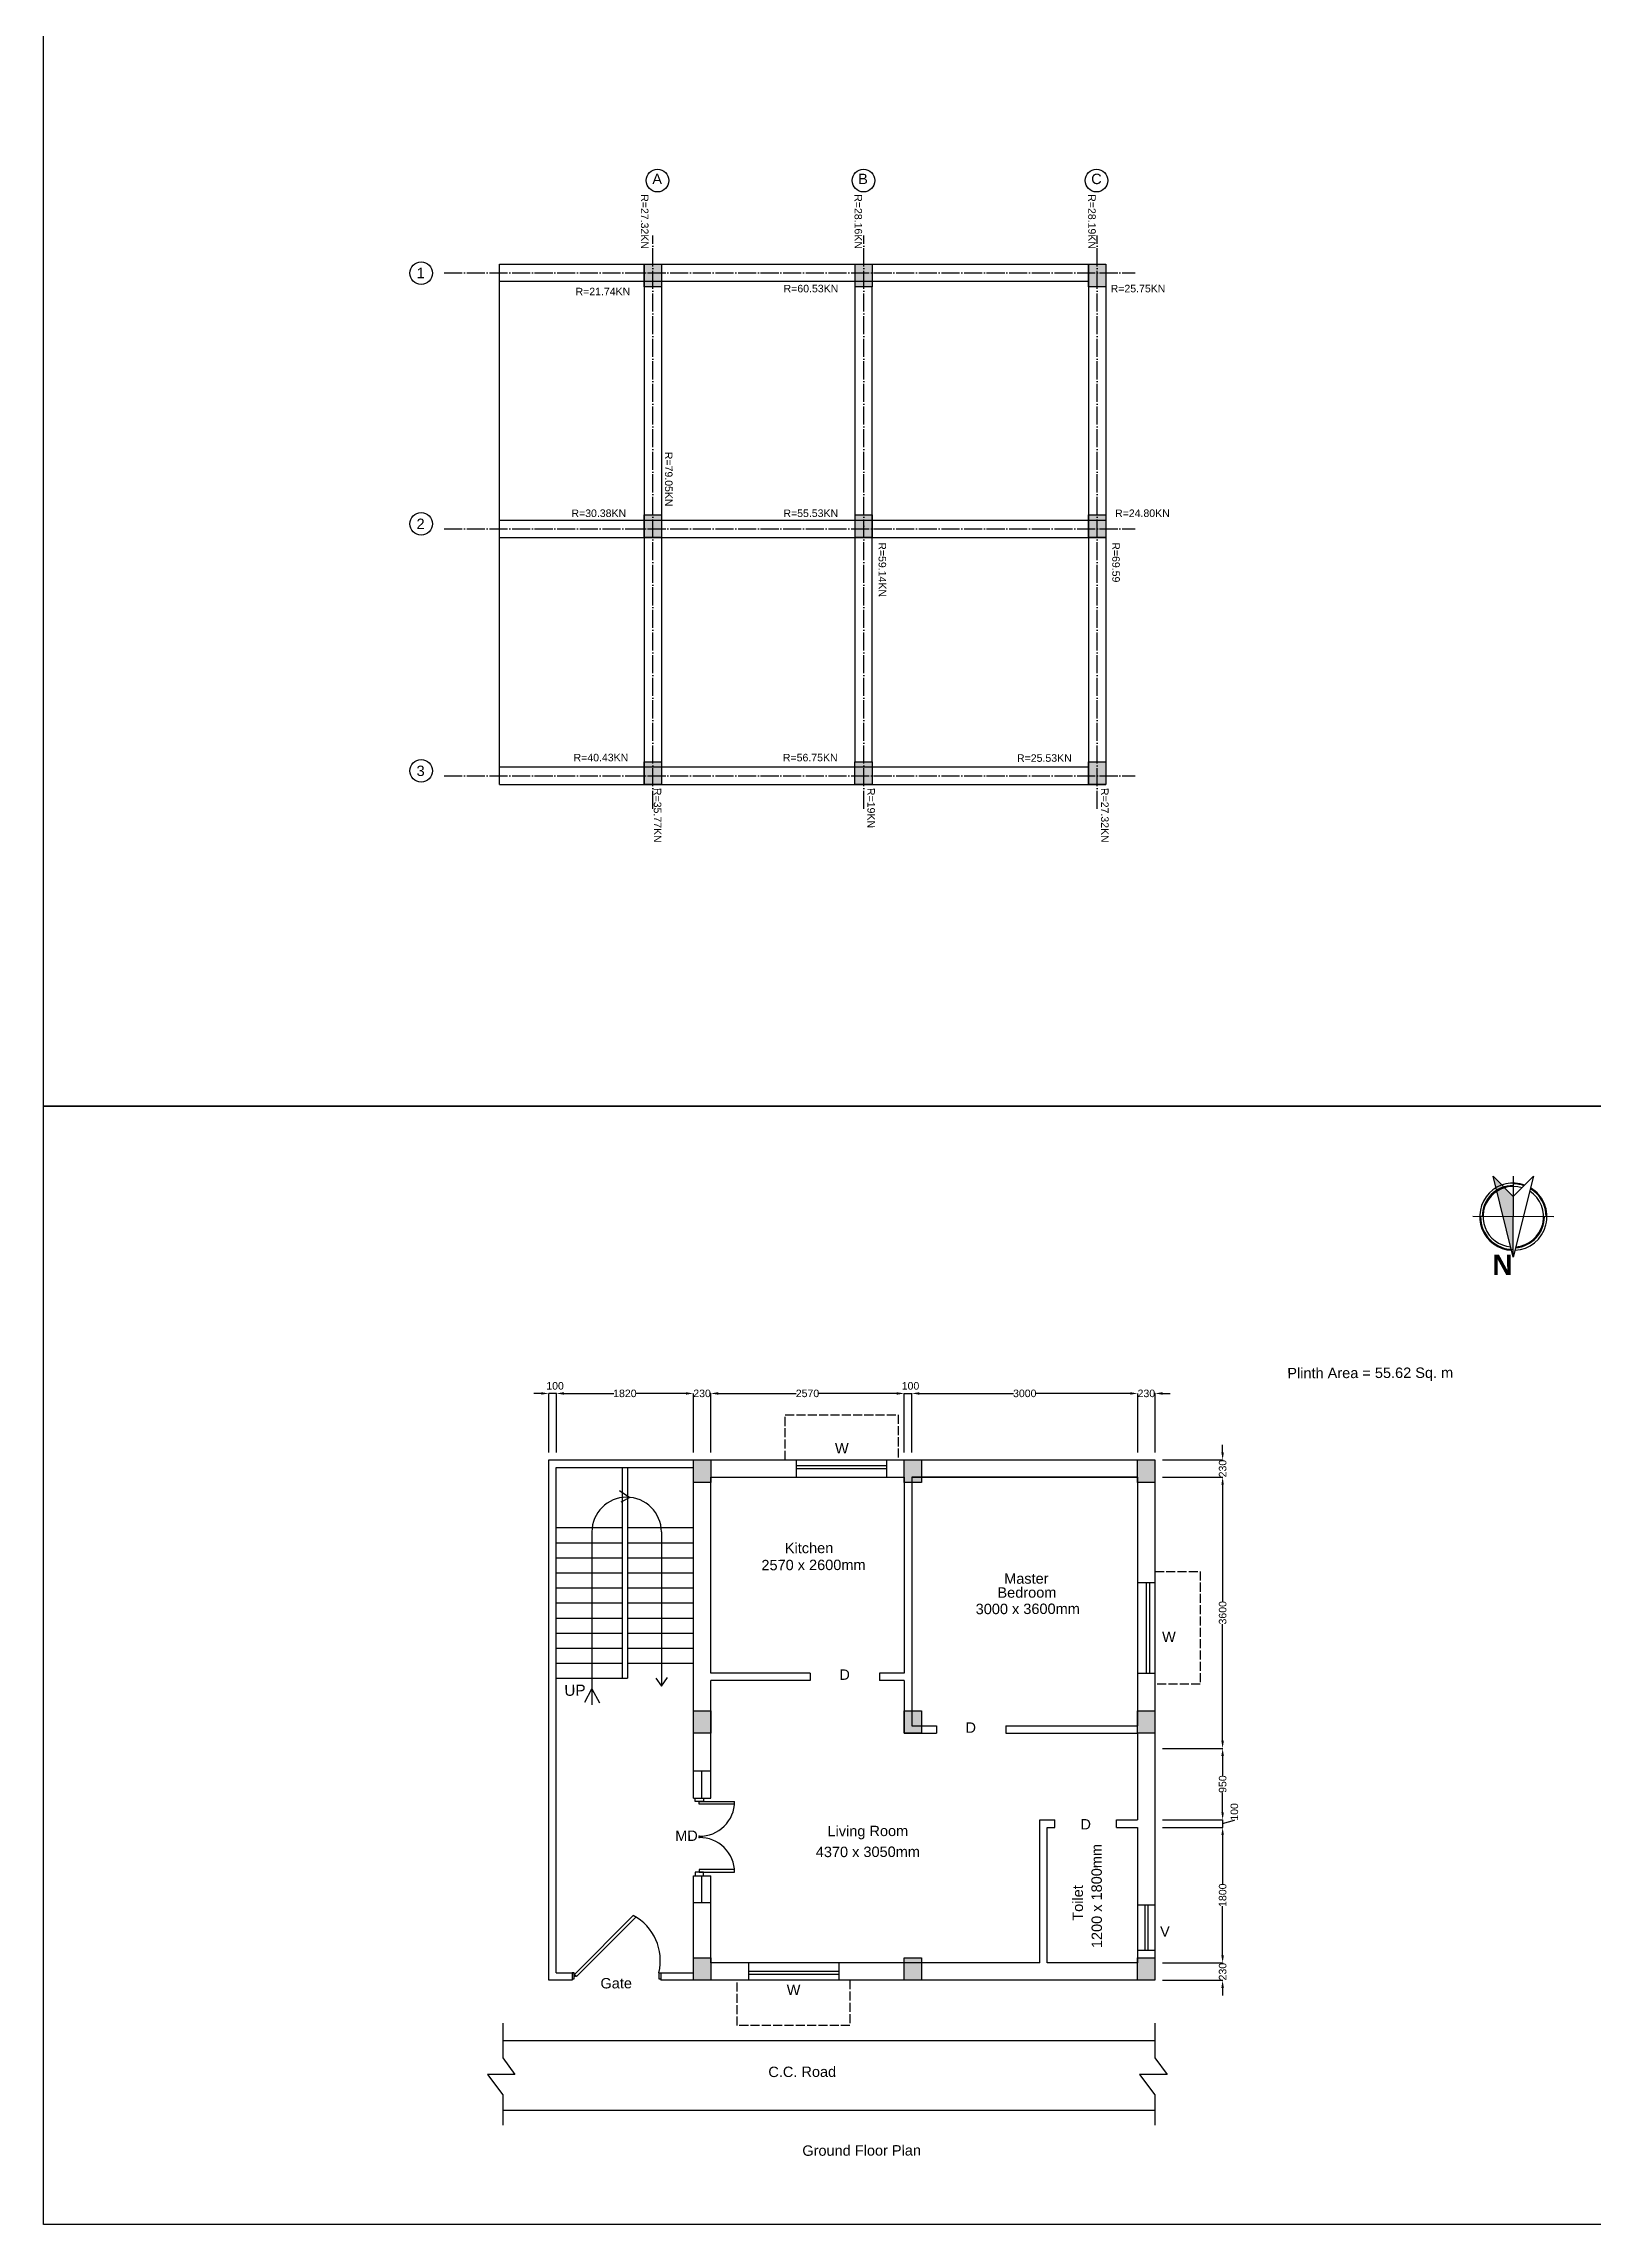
# Model space of a CAD drawing. Header units: millimetres. Extents: x 0 to 454357, y 0 to 194260.
# Drawn here: x 55785 to 76365, y 120010 to 148968 of the extents above; entities that cross this region are included whole.
import ezdxf

# ---------------------------------------------------------------- set-up
doc = ezdxf.new("R2010")
doc.units = ezdxf.units.MM
doc.linetypes.add('ACAD_ISO02W100', pattern=[15, 12, -3])
doc.linetypes.add('ACAD_ISO04W100', pattern=[30, 24, -3, 0, -3])
doc.layers.add('C-C', color=160, linetype='Continuous')
doc.layers.add('Column', color=7, linetype='Continuous', true_color=0xe60000)
doc.styles.add('SANSSERIFBOLD', font='SASB____.pfb', dxfattribs={"height": 0.3})
doc.styles.get("Standard").update_dxf_attribs({"font": 'arial.ttf'})
doc.dimstyles.new('ISO-25', dxfattribs={"dimtxt": 100, "dimasz": 100, "dimexe": 1.25, "dimexo": 100, "dimgap": 1, "dimtad": 0, "dimdec": 0, "dimtxsty": 'Standard', "dimcen": 2.5, "dimadec": 0, "dimazin": 0, "dimtfac": 1, "dimtdec": 0, "dimtmove": 0, "dimatfit": 3, "dimfxl": 1, "dimarcsym": 0})

# ---------------------------------------------------------------- blocks, each defined once
blk = doc.blocks.new('*D103')
at = {"color": 0, "lineweight": -2, "transparency": 16777216}
for p, q in [((62594, 130261), (62594, 131045)), ((62694, 131044), (63358, 131044)), ((64314, 131044), (63649, 131044)), ((64414, 130261), (64414, 131045))]:
    blk.add_line(p, q, dxfattribs=at)
at = {"color": 0, "transparency": 16777216}
for points in [[(62694, 131060), (62694, 131027), (62594, 131044)], [(64314, 131060), (64314, 131027), (64414, 131044)]]:
    blk.add_solid(points, dxfattribs=at)
at = {"layer": 'Defpoints', "color": 0, "transparency": 16777216}
for p in [(64414, 131044), (62594, 130161), (64414, 130161)]:
    blk.add_point(p, dxfattribs=at)
at = {"color": 0, "transparency": 16777216, "insert": (63504, 131044), "char_height": 100, "attachment_point": 5}
blk.add_mtext('1820', dxfattribs=at)
blk = doc.blocks.new('*D104')
at = {"color": 0, "lineweight": -2, "transparency": 16777216}
for p, q in [((64314, 131044), (64214, 131044)), ((64414, 130261), (64414, 131045)), ((64414, 131044), (64416, 131044)), ((64644, 131044), (64641, 131044)), ((64644, 130261), (64644, 131045)), ((64744, 131044), (64844, 131044))]:
    blk.add_line(p, q, dxfattribs=at)
at = {"color": 0, "transparency": 16777216}
for points in [[(64314, 131060), (64314, 131027), (64414, 131044)], [(64744, 131060), (64744, 131027), (64644, 131044)]]:
    blk.add_solid(points, dxfattribs=at)
at = {"layer": 'Defpoints', "color": 0, "transparency": 16777216}
for p in [(64644, 131044), (64414, 130161), (64644, 130161)]:
    blk.add_point(p, dxfattribs=at)
at = {"color": 0, "transparency": 16777216, "insert": (64529, 131044), "char_height": 100, "attachment_point": 5}
blk.add_mtext('230', dxfattribs=at)
blk = doc.blocks.new('*D105')
at = {"color": 0, "lineweight": -2, "transparency": 16777216}
for p, q in [((64644, 130261), (64644, 131045)), ((64744, 131044), (65778, 131044)), ((67114, 131044), (66080, 131044)), ((67214, 130261), (67214, 131045))]:
    blk.add_line(p, q, dxfattribs=at)
at = {"color": 0, "transparency": 16777216}
for points in [[(64744, 131060), (64744, 131027), (64644, 131044)], [(67114, 131060), (67114, 131027), (67214, 131044)]]:
    blk.add_solid(points, dxfattribs=at)
at = {"layer": 'Defpoints', "color": 0, "transparency": 16777216}
for p in [(67214, 131044), (64644, 130161), (67214, 130161)]:
    blk.add_point(p, dxfattribs=at)
at = {"color": 0, "transparency": 16777216, "insert": (65929, 131044), "char_height": 100, "attachment_point": 5}
blk.add_mtext('2570', dxfattribs=at)
blk = doc.blocks.new('*D106')
at = {"color": 0, "lineweight": -2, "transparency": 16777216}
for p, q in [((67114, 131044), (67014, 131044)), ((67214, 130261), (67214, 131045)), ((67214, 131044), (67314, 131044)), ((67314, 130261), (67314, 131045)), ((67414, 131044), (67514, 131044))]:
    blk.add_line(p, q, dxfattribs=at)
at = {"color": 0, "transparency": 16777216}
for points in [[(67114, 131060), (67114, 131027), (67214, 131044)], [(67414, 131060), (67414, 131027), (67314, 131044)]]:
    blk.add_solid(points, dxfattribs=at)
at = {"layer": 'Defpoints', "color": 0, "transparency": 16777216}
for p in [(67314, 131044), (67214, 130161), (67314, 130161)]:
    blk.add_point(p, dxfattribs=at)
at = {"color": 0, "transparency": 16777216, "insert": (67297, 131144), "char_height": 100, "attachment_point": 5}
blk.add_mtext('100', dxfattribs=at)
blk = doc.blocks.new('*D107')
at = {"color": 0, "lineweight": -2, "transparency": 16777216}
for p, q in [((67314, 130261), (67314, 131045)), ((67414, 131044), (68663, 131044)), ((70214, 131044), (68964, 131044)), ((70314, 130261), (70314, 131045))]:
    blk.add_line(p, q, dxfattribs=at)
at = {"color": 0, "transparency": 16777216}
for points in [[(67414, 131060), (67414, 131027), (67314, 131044)], [(70214, 131060), (70214, 131027), (70314, 131044)]]:
    blk.add_solid(points, dxfattribs=at)
at = {"layer": 'Defpoints', "color": 0, "transparency": 16777216}
for p in [(70314, 131044), (67314, 130161), (70314, 130161)]:
    blk.add_point(p, dxfattribs=at)
at = {"color": 0, "transparency": 16777216, "insert": (68814, 131044), "char_height": 100, "attachment_point": 5}
blk.add_mtext('3000', dxfattribs=at)
blk = doc.blocks.new('*D108')
at = {"color": 0, "lineweight": -2, "transparency": 16777216}
for p, q in [((70214, 131044), (70114, 131044)), ((70314, 130261), (70314, 131045)), ((70314, 131044), (70316, 131044)), ((70544, 131044), (70541, 131044)), ((70544, 130261), (70544, 131045)), ((70644, 131044), (70744, 131044))]:
    blk.add_line(p, q, dxfattribs=at)
at = {"color": 0, "transparency": 16777216}
for points in [[(70214, 131060), (70214, 131027), (70314, 131044)], [(70644, 131060), (70644, 131027), (70544, 131044)]]:
    blk.add_solid(points, dxfattribs=at)
at = {"layer": 'Defpoints', "color": 0, "transparency": 16777216}
for p in [(70544, 131044), (70314, 130161), (70544, 130161)]:
    blk.add_point(p, dxfattribs=at)
at = {"color": 0, "transparency": 16777216, "insert": (70429, 131044), "char_height": 100, "attachment_point": 5}
blk.add_mtext('230', dxfattribs=at)
blk = doc.blocks.new('*D98')
at = {"color": 0, "lineweight": -2, "transparency": 16777216}
for p, q in [((71442, 130261), (71442, 130361)), ((70644, 130161), (71443, 130161)), ((71442, 130161), (71442, 130159)), ((70644, 129931), (71443, 129931)), ((71442, 129931), (71442, 129934)), ((71442, 129831), (71442, 129731))]:
    blk.add_line(p, q, dxfattribs=at)
at = {"color": 0, "transparency": 16777216}
for points in [[(71425, 130261), (71458, 130261), (71442, 130161)], [(71425, 129831), (71458, 129831), (71442, 129931)]]:
    blk.add_solid(points, dxfattribs=at)
at = {"layer": 'Defpoints', "color": 0, "transparency": 16777216}
for p in [(70544, 130161), (70544, 129931), (71442, 129931)]:
    blk.add_point(p, dxfattribs=at)
at = {"color": 0, "transparency": 16777216, "insert": (71442, 130046), "char_height": 100, "attachment_point": 5, "rotation": 90}
blk.add_mtext('230', dxfattribs=at)
blk = doc.blocks.new('*D99')
at = {"color": 0, "lineweight": -2, "transparency": 16777216}
for p, q in [((70644, 129931), (71443, 129931)), ((71442, 129831), (71442, 128282)), ((71442, 126431), (71442, 127981)), ((70644, 126331), (71443, 126331))]:
    blk.add_line(p, q, dxfattribs=at)
at = {"color": 0, "transparency": 16777216}
for points in [[(71425, 129831), (71458, 129831), (71442, 129931)], [(71425, 126431), (71458, 126431), (71442, 126331)]]:
    blk.add_solid(points, dxfattribs=at)
at = {"layer": 'Defpoints', "color": 0, "transparency": 16777216}
for p in [(70544, 129931), (70544, 126331), (71442, 126331)]:
    blk.add_point(p, dxfattribs=at)
at = {"color": 0, "transparency": 16777216, "insert": (71442, 128131), "char_height": 100, "attachment_point": 5, "rotation": 90}
blk.add_mtext('3600', dxfattribs=at)
blk = doc.blocks.new('*D100')
at = {"color": 0, "lineweight": -2, "transparency": 16777216}
for p, q in [((70644, 126331), (71443, 126331)), ((71442, 126231), (71442, 125968)), ((71442, 125481), (71442, 125745)), ((70644, 125381), (71443, 125381))]:
    blk.add_line(p, q, dxfattribs=at)
at = {"color": 0, "transparency": 16777216}
for points in [[(71425, 126231), (71458, 126231), (71442, 126331)], [(71425, 125481), (71458, 125481), (71442, 125381)]]:
    blk.add_solid(points, dxfattribs=at)
at = {"layer": 'Defpoints', "color": 0, "transparency": 16777216}
for p in [(70544, 126331), (70544, 125381), (71442, 125381)]:
    blk.add_point(p, dxfattribs=at)
at = {"color": 0, "transparency": 16777216, "insert": (71442, 125856), "char_height": 100, "attachment_point": 5, "rotation": 90}
blk.add_mtext('950', dxfattribs=at)
blk = doc.blocks.new('*D101')
at = {"color": 0, "lineweight": -2, "transparency": 16777216}
for p, q in [((71442, 125481), (71442, 125581)), ((70644, 125381), (71443, 125381)), ((70644, 125281), (71443, 125281)), ((71442, 125381), (71442, 125281)), ((71442, 125381), (71442, 125281)), ((71442, 125331), (71598, 125378)), ((71442, 125181), (71442, 125081)), ((71598, 125378), (71598, 125380))]:
    blk.add_line(p, q, dxfattribs=at)
at = {"color": 0, "transparency": 16777216}
for points in [[(71425, 125481), (71458, 125481), (71442, 125381)], [(71425, 125181), (71458, 125181), (71442, 125281)]]:
    blk.add_solid(points, dxfattribs=at)
at = {"layer": 'Defpoints', "color": 0, "transparency": 16777216}
for p in [(70544, 125381), (70544, 125281), (71442, 125281)]:
    blk.add_point(p, dxfattribs=at)
at = {"color": 0, "transparency": 16777216, "insert": (71598, 125487), "char_height": 100, "attachment_point": 5, "rotation": 90}
blk.add_mtext('100', dxfattribs=at)
blk = doc.blocks.new('*D102')
at = {"color": 0, "lineweight": -2, "transparency": 16777216}
for p, q in [((70644, 125281), (71443, 125281)), ((71442, 125181), (71442, 124527)), ((71442, 123581), (71442, 124236)), ((70644, 123481), (71443, 123481))]:
    blk.add_line(p, q, dxfattribs=at)
at = {"color": 0, "transparency": 16777216}
for points in [[(71425, 125181), (71458, 125181), (71442, 125281)], [(71425, 123581), (71458, 123581), (71442, 123481)]]:
    blk.add_solid(points, dxfattribs=at)
at = {"layer": 'Defpoints', "color": 0, "transparency": 16777216}
for p in [(70544, 125281), (70544, 123481), (71442, 123481)]:
    blk.add_point(p, dxfattribs=at)
at = {"color": 0, "transparency": 16777216, "insert": (71442, 124381), "char_height": 100, "attachment_point": 5, "rotation": 90}
blk.add_mtext('1800', dxfattribs=at)
blk = doc.blocks.new('*D109')
at = {"color": 0, "lineweight": -2, "transparency": 16777216}
for p, q in [((71442, 123581), (71442, 123681)), ((70644, 123481), (71443, 123481)), ((71442, 123481), (71442, 123479)), ((70644, 123251), (71443, 123251)), ((71442, 123251), (71442, 123254)), ((71442, 123151), (71442, 123051))]:
    blk.add_line(p, q, dxfattribs=at)
at = {"color": 0, "transparency": 16777216}
for points in [[(71425, 123581), (71458, 123581), (71442, 123481)], [(71425, 123151), (71458, 123151), (71442, 123251)]]:
    blk.add_solid(points, dxfattribs=at)
at = {"layer": 'Defpoints', "color": 0, "transparency": 16777216}
for p in [(70544, 123481), (70544, 123251), (71442, 123251)]:
    blk.add_point(p, dxfattribs=at)
at = {"color": 0, "transparency": 16777216, "insert": (71442, 123366), "char_height": 100, "attachment_point": 5, "rotation": 90}
blk.add_mtext('230', dxfattribs=at)
blk = doc.blocks.new('*D110')
at = {"color": 0, "lineweight": -2, "transparency": 16777216}
for p, q in [((62394, 131044), (62294, 131044)), ((62494, 130261), (62494, 131045)), ((62594, 131044), (62494, 131044)), ((62594, 130261), (62594, 131045)), ((62694, 131044), (62794, 131044))]:
    blk.add_line(p, q, dxfattribs=at)
at = {"color": 0, "transparency": 16777216}
for points in [[(62394, 131060), (62394, 131027), (62494, 131044)], [(62694, 131060), (62694, 131027), (62594, 131044)]]:
    blk.add_solid(points, dxfattribs=at)
at = {"layer": 'Defpoints', "color": 0, "transparency": 16777216}
for p in [(62494, 131044), (62494, 130161), (62594, 130161)]:
    blk.add_point(p, dxfattribs=at)
at = {"color": 0, "transparency": 16777216, "insert": (62577, 131144), "char_height": 100, "attachment_point": 5}
blk.add_mtext('100', dxfattribs=at)

msp = doc.modelspace()

# ---------------------------------------------------------------- hatches: boundary and pattern name
h = msp.add_hatch(color=256)
h.dxf.hatch_style = 1
h.paths.add_polyline_path([(64643.5, 130161.4), (64413.5, 130161.4), (64413.5, 129861.4), (64643.5, 129861.4)])
h.paths.add_polyline_path([(67443.5, 130161.4), (67213.5, 130161.4), (67213.5, 129861.4), (67313.5, 129861.4), (67313.5, 129931.4), (67443.5, 129931.4)])
h.paths.add_polyline_path([(70543.5, 130161.4), (70313.5, 130161.4), (70313.5, 129861.4), (70543.5, 129861.4)])
h.paths.add_polyline_path([(70543.5, 126831.4), (70313.5, 126831.4), (70313.5, 126531.4), (70543.5, 126531.4)])
h.paths.add_polyline_path([(70543.5, 123551.4), (70313.5, 123551.4), (70313.5, 123251.4), (70543.5, 123251.4)])
h.paths.add_polyline_path([(67443.1, 123551.4), (67213.1, 123551.4), (67213.1, 123481.4), (67443.1, 123481.4)])
h.paths.add_polyline_path([(67443.1, 123481.4), (67213.1, 123481.4), (67213.1, 123251.4), (67443.1, 123251.4)])
h.paths.add_polyline_path([(64643.5, 123551.4), (64413.5, 123551.4), (64413.5, 123251.4), (64643.5, 123251.4)])
h.paths.add_polyline_path([(64643.5, 126831.4), (64413.5, 126831.4), (64413.5, 126531.4), (64643.5, 126531.4)])
h.paths.add_polyline_path([(67443.5, 126831.4), (67313.5, 126831.4), (67313.5, 126631.4), (67443.5, 126631.4)], flags=17)
h.paths.add_polyline_path([(67443.5, 126631.4), (67313.5, 126631.4), (67313.5, 126831.4), (67213.5, 126831.4), (67213.5, 126531.4), (67443.5, 126531.4)])
h.paths.add_polyline_path([(67443.5, 129931.4), (67313.5, 129931.4), (67313.5, 129861.4), (67443.5, 129861.4)], flags=17)
at = {"layer": 'C-C'}
h = msp.add_hatch(color=0, dxfattribs=at)
h.dxf.hatch_style = 1
h.paths.add_polyline_path([(63875, 146040), (63760, 146040), (63760, 145925), (63875, 145925)])
h.paths.add_polyline_path([(63990, 146040), (63875, 146040), (63875, 145925), (63990, 145925)])
h.paths.add_polyline_path([(63990, 145925), (63875, 145925), (63875, 145740), (63990, 145740)])
h.paths.add_polyline_path([(63875, 145925), (63760, 145925), (63760, 145740), (63875, 145740)])
h.paths.add_polyline_path([(66790, 146040), (66675.2, 146040), (66675.2, 145925), (66790, 145925)])
h.paths.add_polyline_path([(66675.2, 146040), (66560, 146040), (66560, 145925), (66675.2, 145925)])
h.paths.add_polyline_path([(66675.2, 145925), (66560, 145925), (66560, 145740), (66675.2, 145740)])
h.paths.add_polyline_path([(66790, 145925), (66675.2, 145925), (66675.2, 145740), (66790, 145740)])
h.paths.add_polyline_path([(69890, 145925), (69775, 145925), (69775, 145740), (69890, 145740)])
h.paths.add_polyline_path([(69890, 146040), (69775, 146040), (69775, 145925), (69890, 145925)])
h.paths.add_polyline_path([(69775, 146040), (69660, 146040), (69660, 145925), (69775, 145925)])
h.paths.add_polyline_path([(69775, 145925), (69660, 145925), (69660, 145740), (69775, 145740)])
h.paths.add_polyline_path([(63875, 142710), (63760, 142710), (63760, 142525), (63875, 142525)])
h.paths.add_polyline_path([(63875, 142525), (63760, 142525), (63760, 142410), (63875, 142410)])
h.paths.add_polyline_path([(63990, 142525), (63875, 142525), (63875, 142410), (63990, 142410)])
h.paths.add_polyline_path([(63990, 142710), (63875, 142710), (63875, 142525), (63990, 142525)])
h.paths.add_polyline_path([(66675.2, 142710), (66560, 142710), (66560, 142525), (66675.2, 142525)])
h.paths.add_polyline_path([(66675.2, 142525), (66560, 142525), (66560, 142410), (66675.2, 142410)])
h.paths.add_polyline_path([(66790, 142525), (66675.2, 142525), (66675.2, 142410), (66790, 142410)])
h.paths.add_polyline_path([(66790, 142710), (66675.2, 142710), (66675.2, 142525), (66790, 142525)])
h.paths.add_polyline_path([(69890, 142525), (69775, 142525), (69775, 142410), (69890, 142410)])
h.paths.add_polyline_path([(69775, 142525), (69660, 142525), (69660, 142410), (69775, 142410)])
h.paths.add_polyline_path([(69775, 142710), (69660, 142710), (69660, 142525), (69775, 142525)])
h.paths.add_polyline_path([(69890, 142710), (69775, 142710), (69775, 142525), (69890, 142525)])
h.paths.add_polyline_path([(69890, 139245), (69775, 139245), (69775, 139130), (69890, 139130)])
h.paths.add_polyline_path([(69890, 139430), (69775, 139430), (69775, 139245), (69890, 139245)])
h.paths.add_polyline_path([(69775, 139245), (69660, 139245), (69660, 139130), (69775, 139130)])
h.paths.add_polyline_path([(69775, 139430), (69660, 139430), (69660, 139245), (69775, 139245)])
h.paths.add_polyline_path([(66789.5, 139245), (66675.2, 139245), (66675.2, 139130), (66789.5, 139130)])
h.paths.add_polyline_path([(66675.2, 139245), (66559.5, 139245), (66559.5, 139130), (66675.2, 139130)])
h.paths.add_polyline_path([(66675.2, 139430), (66559.5, 139430), (66559.5, 139245), (66675.2, 139245)])
h.paths.add_polyline_path([(66789.5, 139430), (66675.2, 139430), (66675.2, 139245), (66789.5, 139245)])
h.paths.add_polyline_path([(63875, 139245), (63760, 139245), (63760, 139130), (63875, 139130)])
h.paths.add_polyline_path([(63875, 139430), (63760, 139430), (63760, 139245), (63875, 139245)])
h.paths.add_polyline_path([(63990, 139430), (63875, 139430), (63875, 139245), (63990, 139245)])
h.paths.add_polyline_path([(63990, 139245), (63875, 139245), (63875, 139130), (63990, 139130)])

# ---------------------------------------------------------------- linework, layer by layer
for p, q in [((61840, 139130), (61840, 146040)), ((61840, 146040), (69890, 146040)), ((63760, 146040), (63760, 139130)), ((63990, 146040), (63990, 139130)), ((69660, 146040), (69660, 139130)), ((69890, 146040), (69890, 139130)), ((69660, 145810), (61840, 145810)), ((66560, 139430), (66560, 145740)), ((66790, 139430), (66790, 145740)), ((69660, 139360), (61840, 139360)), ((61840, 139130), (69890, 139130)), ((75301.3, 132854.9), (75034.3, 133927.2)), ((75034.3, 133927.2), (75302, 133658.9)), ((75301.3, 132854.9), (75302.3, 133926.9)), ((75570.3, 133926.7), (75301.3, 132854.9)), ((75302, 133658.9), (75570.3, 133926.7)), ((75837.8, 133390.5), (74765.8, 133391.4)), ((62493.5, 130161.4), (70543.5, 130161.4)), ((62593.5, 123351.4), (62593.5, 130061.9)), ((62593.5, 130061.9), (64413.5, 130061.9)), ((63468.5, 130061.9), (63468.5, 127261.9)), ((63538.5, 130061.9), (63538.5, 127261.9)), ((64413.5, 125671), (64413.5, 130061.9)), ((65783.5, 129931.4), (65783.5, 130161.4)), ((65783.5, 130086.4), (66983.5, 130086.4)), ((65783.5, 130046.4), (66983.5, 130046.4)), ((66983.5, 129931.4), (66983.5, 130161.4)), ((63434.4, 129752.9), (63569.1, 129664)), ((64643.5, 127331.4), (64643.5, 129931.4)), ((64643.5, 129931.4), (67213.5, 129931.4)), ((67213.5, 129931.4), (67213.5, 127331.4)), ((67313.5, 129931.4), (70313.5, 129931.4)), ((70313.5, 129931.4), (67313.5, 129931.4)), ((67313.5, 129931.4), (67313.5, 126631.4)), ((63569.1, 129664), (63450.6, 129599.1)), ((62593.5, 129261.9), (63468.5, 129261.9)), ((63066, 129204.5), (63066, 126911)), ((63538.5, 129261.9), (64413.5, 129261.9)), ((63988.7, 129204.5), (63988.7, 127155.7)), ((62593.5, 129061.9), (63468.5, 129061.9)), ((62593.5, 128861.9), (63468.5, 128861.9)), ((63538.5, 129061.9), (64413.5, 129061.9)), ((63538.5, 128861.9), (64413.5, 128861.9)), ((62593.5, 128661.9), (63468.5, 128661.9)), ((63538.5, 128661.9), (64413.5, 128661.9)), ((62593.5, 128461.9), (63468.5, 128461.9)), ((63538.5, 128461.9), (64413.5, 128461.9)), ((70313.5, 128531.4), (70543.5, 128531.4)), ((70428.5, 128531.4), (70428.5, 127331.4)), ((70468.5, 128531.4), (70468.5, 127331.4)), ((62593.5, 128261.9), (63468.5, 128261.9)), ((62593.5, 128061.9), (63468.5, 128061.9)), ((63538.5, 128261.9), (64413.5, 128261.9)), ((63538.5, 128061.9), (64413.5, 128061.9)), ((62593.5, 127861.9), (63468.5, 127861.9)), ((63538.5, 127861.9), (64413.5, 127861.9)), ((62593.5, 127661.9), (63468.5, 127661.9)), ((62593.5, 127461.9), (63468.5, 127461.9)), ((63538.5, 127661.9), (64413.5, 127661.9)), ((63538.5, 127461.9), (64413.5, 127461.9)), ((62593.5, 127261.9), (63538.5, 127261.9)), ((62970.7, 126944.9), (63066, 127123.5)), ((63066, 127123.5), (63165.6, 126936.8)), ((63917.1, 127261.5), (63988.7, 127155.7)), ((63988.7, 127155.7), (64069.4, 127272)), ((65963.5, 127331.4), (64643.5, 127331.4)), ((64643.5, 125671), (64643.5, 127231.4)), ((65963.5, 127231.4), (64643.5, 127231.4)), ((65963.5, 127331.4), (65963.5, 127231.4)), ((67213.5, 127331.4), (66883.5, 127331.4)), ((66883.5, 127331.4), (66883.5, 127231.4)), ((67213.5, 127231.4), (66883.5, 127231.4)), ((67213.5, 127231.4), (67213.5, 126531.4)), ((70313.5, 127331.4), (70543.5, 127331.4)), ((67313.5, 126631.4), (67643.5, 126631.4)), ((67643.5, 126631.4), (67643.5, 126531.4)), ((68563.5, 126631.4), (68563.5, 126531.4)), ((67213.5, 126531.4), (67643.5, 126531.4)), ((64625.2, 126029.9), (64413.5, 126029.9)), ((64643.5, 126029.9), (64431.3, 126029.9)), ((64519.4, 126029.9), (64519.4, 125671)), ((64413.5, 125671), (64643.5, 125671)), ((64436.5, 125625), (64436.5, 125671)), ((64547, 125625), (64436.5, 125625)), ((64491.7, 125588.1), (64491.7, 125625)), ((64491.7, 125625), (64961.1, 125625)), ((64961.1, 125588.1), (64491.7, 125588.1)), ((64547, 125671), (64547, 125625)), ((69013.5, 123481.4), (69013.5, 125381.4)), ((69013.5, 125381.4), (69213.5, 125381.4)), ((69113.5, 123481.4), (69113.5, 125281.4)), ((69113.5, 125281.4), (69213.5, 125281.4)), ((69213.5, 125281.4), (69213.5, 125381.4)), ((70033.5, 125381.4), (70313.5, 125381.4)), ((70033.5, 125281.4), (70033.5, 125381.4)), ((70033.5, 125281.4), (70313.5, 125281.4)), ((64413.5, 123351.4), (64413.5, 124640.3)), ((64413.5, 124640.3), (64643.5, 124640.3)), ((64547, 124686.3), (64436.5, 124686.3)), ((64436.5, 124686.3), (64436.5, 124640.3)), ((64961.1, 124723.1), (64491.7, 124723.1)), ((64491.7, 124723.1), (64491.7, 124686.3)), ((64491.7, 124686.3), (64961.1, 124686.3)), ((64519.4, 124640.3), (64519.4, 124281.4)), ((64547, 124640.3), (64547, 124686.3)), ((64643.5, 123481.4), (64643.5, 124640.3)), ((64643.5, 124281.4), (64413.5, 124281.4)), ((64643.5, 123481.4), (64643.5, 124281.4)), ((70313.5, 124251.4), (70543.5, 124251.4)), ((70408.5, 124251.4), (70408.5, 123651.4)), ((70448.5, 124251.4), (70448.5, 123651.4)), ((62835.3, 123329.7), (63616.2, 124110.5)), ((62861.4, 123303.6), (63649.7, 124091.4)), ((70313.5, 123651.4), (70543.5, 123651.4)), ((65143.5, 123481.4), (65143.5, 123251.4)), ((66343.5, 123366.4), (65143.5, 123366.4)), ((66343.5, 123481.4), (66343.5, 123251.4)), ((62593.5, 123351.4), (62829.5, 123351.4)), ((62801.9, 123351.4), (62801.9, 123268.6)), ((62829.5, 123351.4), (62801.9, 123351.4)), ((62801.9, 123351.4), (62801.9, 123251.4)), ((62801.9, 123268.6), (62829.5, 123268.6)), ((62829.5, 123268.6), (62829.5, 123351.4)), ((62861.4, 123303.6), (62835.3, 123329.7)), ((63955, 123351.4), (64413.5, 123351.4)), ((63955, 123351.4), (63955, 123268.6)), ((63955, 123268.6), (63982.6, 123268.6)), ((63982.6, 123351.4), (63982.6, 123251.4)), ((66343.5, 123326.4), (65143.5, 123326.4)), ((61883.5, 122451.4), (70543.5, 122451.4)), ((61883.5, 121528.2), (70543.5, 121528.2))]:
    msp.add_line(p, q)
for points in [[(55785.2, 134860), (55785.2, 149710), (76785.2, 149710), (76785.2, 134860), (55785.2, 134860)], [(63990, 146040), (63990, 145740), (63760, 145740), (63760, 146040)], [(66790, 146040), (66790, 145740), (66560, 145740), (66560, 146040)], [(69890, 146040), (69890, 145740), (69660, 145740), (69660, 146040)], [(63990, 142710), (63990, 142410), (63760, 142410), (63760, 142710)], [(66790, 142710), (66790, 142410), (66560, 142410), (66560, 142710)], [(69890, 142710), (69890, 142410), (69660, 142410), (69660, 142710)], [(63990, 139430), (63990, 139130), (63760, 139130), (63760, 139430)], [(66789.5, 139430), (66789.5, 139130), (66559.5, 139130), (66559.5, 139430)], [(69890, 139430), (69890, 139130), (69660, 139130), (69660, 139430)], [(55785.2, 120010), (55785.2, 134860), (76785.2, 134860), (76785.2, 120010), (55785.2, 120010)]]:
    msp.add_lwpolyline(points, close=True)
at = {"linetype": 'ACAD_ISO02W100', "ltscale": 10}
for points in [[(65633.5, 130161.4), (65633.5, 130761.4), (67133.5, 130761.4), (67133.5, 130161.4)], [(70543.5, 128681.4), (71143.5, 128681.4), (71143.5, 127181.4), (70543.5, 127181.4)], [(66493.5, 123251.4), (66493.5, 122651.4), (64993.5, 122651.4), (64993.5, 123251.4)]]:
    msp.add_lwpolyline(points, dxfattribs=at)
for points in [[(62493.5, 123251.4), (62493.5, 130161.4), (70543.5, 130161.4), (70543.5, 123251.4), (63982.6, 123251.4)], [(67213.5, 129931.4), (67213.5, 127331.4)], [(70313.5, 129931.4), (70313.5, 126631.4)], [(68563.5, 126631.4), (70313.5, 126631.4)], [(68563.5, 126531.4), (70313.5, 126531.4)], [(70313.5, 126531.4), (70313.5, 125381.4)], [(70313.5, 125281.4), (70313.5, 123481.4), (69113.5, 123481.4)], [(69013.5, 123481.4), (64643.5, 123481.4)], [(62801.9, 123251.4), (62493.5, 123251.4)], [(61883.5, 122681.4), (61883.5, 122221.4), (62043.9, 121998.7), (61679.7, 121998.7), (61883.5, 121729.2), (61883.5, 121327.2)], [(70543.5, 122681.4), (70543.5, 122221.4), (70703.9, 121998.7), (70339.7, 121998.7), (70543.5, 121729.2), (70543.5, 121327.2)]]:
    msp.add_lwpolyline(points)
for centre, radius in [((63937.8, 147148.5), 150), ((66671.7, 147148.5), 150), ((69766.2, 147148.5), 150), ((60798, 145920), 150), ((60798, 142590), 150), ((60798, 139310), 150), ((62840.1, 123310), 10.6)]:
    msp.add_circle(centre, radius)
for centre, radius, start, end in [((75301.8, 133390.9), 446.7, 70.0518, 267.06355), ((75301.8, 133390.9), 413.2, 89.9477, 179.9477), ((75301.8, 133390.9), 402, 73.07321, 265.11644), ((75301.8, 133390.9), 435.5, 70.74208, 89.9477), ((75301.8, 133390.9), 446.7, 272.83186, 58.99107), ((75301.8, 133390.9), 402, 274.77897, 57.04395), ((75301.8, 133390.9), 435.5, 359.9477, 58.54361), ((75301.8, 133390.9), 435.5, 179.9477, 269.9477), ((75301.8, 133390.9), 413.2, 274.25059, 359.9477), ((63527.4, 129204.5), 461.4, 0, 180), ((64500.9, 125625), 460.2, 268.86547, 0), ((64500.9, 124686.3), 460.2, 0, 91.13453), ((63296, 123512.5), 678.4, 346.26882, 61.83534)]:
    msp.add_arc(centre, radius, start, end)
for p in [(64491.7, 125164.9), (64491.7, 125146.5)]:
    msp.add_point(p)
msp.add_solid([(75301.3, 132854.9), (75034.3, 133927.2), (75302, 133658.9)])
at = {"layer": 'C-C', "linetype": 'ACAD_ISO04W100', "ltscale": 10}
for p, q in [((63875, 138807), (63875, 146420.4)), ((66675.2, 138807.3), (66675.2, 146420.6)), ((69775, 138807), (69775, 146420.4)), ((61105.2, 145925), (70280.9, 145925)), ((61105.2, 142525), (70280.9, 142525)), ((61105.2, 139245), (70280.9, 139245))]:
    msp.add_line(p, q, dxfattribs=at)
at = {"layer": 'C-C', "color": 0, "ltscale": 25}
for p, q in [((61840, 142640), (69890, 142640)), ((61840, 142410), (69890, 142410))]:
    msp.add_line(p, q, dxfattribs=at)
at = {"layer": 'C-C'}
msp.add_point((66675, 142560), dxfattribs=at)
at = {"layer": 'Column'}
for points in [[(64643.5, 130161.4), (64643.5, 129861.4), (64413.5, 129861.4), (64413.5, 130161.4)], [(67443.5, 130161.4), (67443.5, 129861.4), (67213.5, 129861.4), (67213.5, 130161.4)], [(70543.5, 130161.4), (70543.5, 129861.4), (70313.5, 129861.4), (70313.5, 130161.4)], [(64643.5, 126831.4), (64643.5, 126531.4), (64413.5, 126531.4), (64413.5, 126831.4)], [(67443.5, 126831.4), (67443.5, 126531.4), (67213.5, 126531.4), (67213.5, 126831.4)], [(70543.5, 126831.4), (70543.5, 126531.4), (70313.5, 126531.4), (70313.5, 126831.4)], [(64643.5, 123551.4), (64643.5, 123251.4), (64413.5, 123251.4), (64413.5, 123551.4)], [(67443.1, 123551.4), (67443.1, 123251.4), (67213.1, 123251.4), (67213.1, 123551.4)], [(70543.5, 123551.4), (70543.5, 123251.4), (70313.5, 123251.4), (70313.5, 123551.4)]]:
    msp.add_lwpolyline(points, close=True, dxfattribs=at)

# ---------------------------------------------------------------- texts
for s, height, rotation, p in [('A', 138, 0.17556, (63868.6, 147101.7)), ('B', 138, 0.17556, (66602.5, 147101.7)), ('C', 138, 0.17556, (69697, 147101.7)), ('R=27.32KN', 100, 270.17556, (63716.3, 146967.1)), ('R=28.16KN', 100, 270.17556, (66552.7, 146967.1)), ('R=28.19KN', 100, 270.17556, (69655.8, 146967.1)), ('1', 138, 0.17556, (60738.3, 145852.1)), ('R=21.74KN', 100, 0.17556, (62849.2, 145625)), ('R=60.53KN', 100, 0.17556, (65611.9, 145664.2)), ('R=25.75KN', 100, 0.17556, (69955.1, 145664.2)), ('R=79.05KN', 100, 270.17556, (64035.7, 143546.7)), ('R=30.38KN', 100, 0.17556, (62794.5, 142680.8)), ('R=55.53KN', 100, 0.17556, (65609.7, 142680.8)), ('R=24.80KN', 100, 0.17556, (70013.5, 142680.8)), ('2', 138, 0.17556, (60738.3, 142522.1)), ('R=59.14KN', 100, 270.17556, (66872.1, 142345)), ('R=69.59', 100, 270.17556, (69975.2, 142345)), ('3', 138, 0.17556, (60738.3, 139242.1)), ('R=40.43KN', 100, 0.17556, (62822.9, 139436.5)), ('R=56.75KN', 100, 0.17556, (65602.9, 139436.5)), ('R=25.53KN', 100, 0.17556, (68712, 139430)), ('R=35.77KN', 100, 270.17556, (63887.3, 139083.3)), ('R=19KN', 100, 270.17556, (66723.7, 139083.3)), ('R=27.32KN', 100, 270.17556, (69826.7, 139083.3)), ('Plinth Area = 55.62 Sq. m', 138.039, 0.17556, (72300.9, 131244.6)), ('W', 138, 0.17556, (66294.5, 130246.2)), ('Kitchen', 138.04, 0.17556, (65628.6, 128921.7)), ('2570 x 2600mm', 138.039, 0.17556, (65317.5, 128695.5)), ('Master', 138.04, 0.17556, (68540.6, 128516.2)), ('Bedroom', 138.04, 0.17556, (68451.8, 128330.5)), ('3000 x 3600mm', 138.039, 0.17556, (68162.9, 128112.4)), ('W', 138, 0.17556, (70638, 127743.7)), ('UP', 145.69, 1.07254, (62701.4, 127027.2)), ('D', 138, 0.17556, (66352.6, 127240.5)), ('D', 138, 0.17556, (68027.4, 126537.7)), ('D', 138, 0.17556, (69554.1, 125253.6)), ('MD', 138.04, 0.17556, (64172.4, 125101)), ('Living Room', 138.039, 0.17556, (66194.8, 125163.5)), ('4370 x 3050mm', 138.039, 0.17556, (66039.4, 124886.1)), ('1200 x 1800mm', 138.039, 90.17556, (69840.2, 123678.7)), ('Toilet', 138.04, 90.17556, (69588.1, 124042.3)), ('V', 138, 0.17556, (70611.5, 123830.2)), ('Gate', 138.04, 0.17556, (63180, 123143)), ('W', 138, 0.17556, (65653.5, 123055.1)), ('C.C. Road', 138.04, 0.17556, (65409.4, 121966)), ('Ground Floor Plan', 138.039, 0.17556, (65860.5, 120920.1))]:
    msp.add_text(s, height=height, rotation=rotation).set_placement(p)
at = {"style": 'SANSSERIFBOLD', "width": 1}
msp.add_text('N', height=268.6, rotation=180, dxfattribs=at).set_placement((75293.3, 132887.2))

# ---------------------------------------------------------------- dimensions: what is measured, and where the dimension line sits
for base, p1, p2, picture, middle in [((62493.5, 131043.8), (62593.5, 130161.4), (62493.5, 130161.4), '*D110', (62576.5, 131143.8)), ((67313.5, 131043.8), (67213.5, 130161.4), (67313.5, 130161.4), '*D106', (67296.5, 131143.8)), ((64413.5, 131043.8), (62593.5, 130161.4), (64413.5, 130161.4), '*D103', (63503.5, 131043.8)), ((64643.5, 131043.8), (64413.5, 130161.4), (64643.5, 130161.4), '*D104', (64528.5, 131043.8)), ((67213.5, 131043.8), (64643.5, 130161.4), (67213.5, 130161.4), '*D105', (65928.5, 131043.8)), ((70313.5, 131043.8), (67313.5, 130161.4), (70313.5, 130161.4), '*D107', (68813.5, 131043.8)), ((70543.5, 131043.8), (70313.5, 130161.4), (70543.5, 130161.4), '*D108', (70428.5, 131043.8))]:
    dim = msp.add_linear_dim(base=base, p1=p1, p2=p2, dimstyle='ISO-25', override={"dimtmove": 1})
    dim.commit()
    dim.dimension.update_dxf_attribs({"geometry": picture, "text_midpoint": middle})
for base, p1, p2, picture, middle in [((71441.6, 129931.4), (70543.5, 130161.4), (70543.5, 129931.4), '*D98', (71441.6, 130046.4)), ((71441.6, 126331.4), (70543.5, 129931.4), (70543.5, 126331.4), '*D99', (71441.6, 128131.4)), ((71441.6, 125381.4), (70543.5, 126331.4), (70543.5, 125381.4), '*D100', (71441.6, 125856.4)), ((71441.6, 125281.4), (70543.5, 125381.4), (70543.5, 125281.4), '*D101', (71597.5, 125381.2)), ((71441.6, 123481.4), (70543.5, 125281.4), (70543.5, 123481.4), '*D102', (71441.6, 124381.4)), ((71441.6, 123251.4), (70543.5, 123481.4), (70543.5, 123251.4), '*D109', (71441.6, 123366.4))]:
    dim = msp.add_linear_dim(base=base, p1=p1, p2=p2, angle=90, dimstyle='ISO-25', override={"dimtmove": 1})
    dim.commit()
    dim.dimension.update_dxf_attribs({"geometry": picture, "text_midpoint": middle})

doc.saveas('drawing.dxf')
